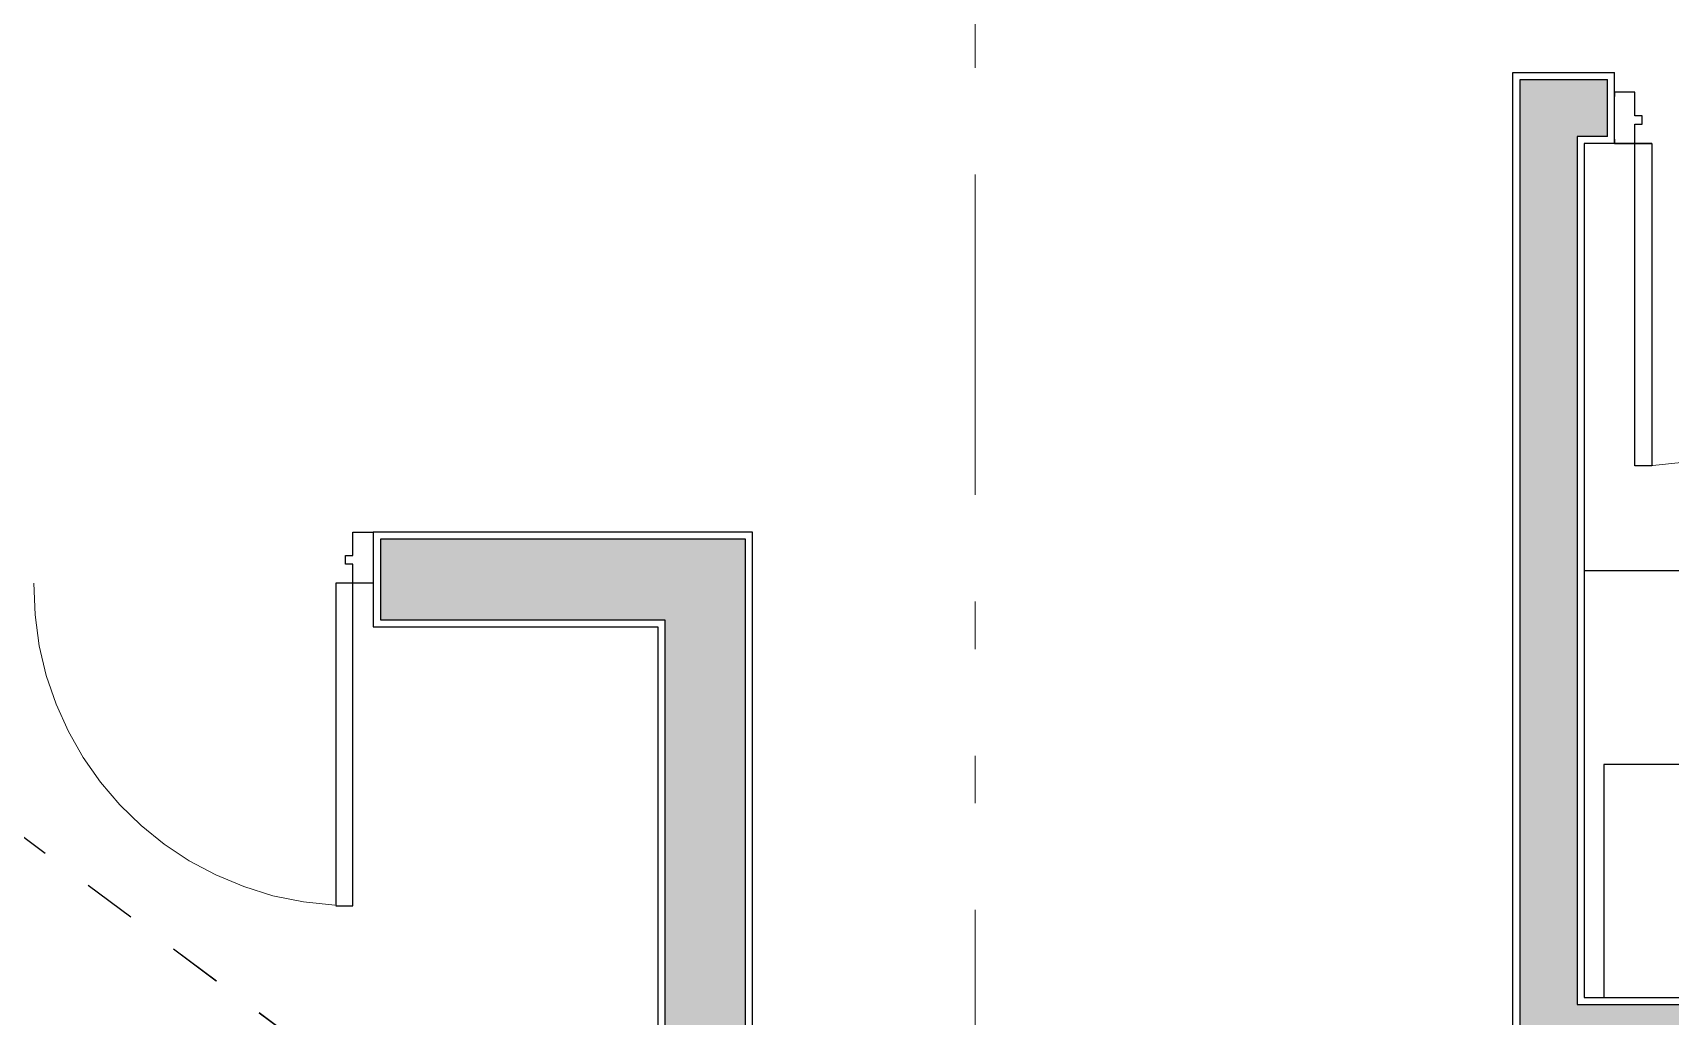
# Model space of a CAD drawing. Header units: metres. Extents: x 219 to 707, y -561 to -17.
# Drawn here: x 356.458 to 359.911, y -280.037 to -277.964 of the extents above; entities that cross this region are included whole.
import ezdxf

# ---------------------------------------------------------------- set-up
doc = ezdxf.new("R2010")
doc.units = ezdxf.units.M
for name, pattern in [('CYPE_RAYA', [0.225, 0.1125, -0.1125]), ('CYPE_RAYAPUNTOPUNTO', [0.45, 0.225, -0.075, 0, -0.075, 0, -0.075]), ('HIDDEN', [0.375, 0.25, -0.125]), ('HIDDEN2', [4.7625, 3.175, -1.5875])]:
    doc.linetypes.add(name, pattern=pattern)
for name, color, linetype in [('6', 6, 'Continuous'), ('A-Aberturas', 2, 'Continuous'), ('A-Equipamiento fijo', 253, 'Continuous'), ('A-Muros', 4, 'Continuous'), ('A-Proyección', 1, 'HIDDEN'), ('A-Revoques', 1, 'Continuous'), ('Dr Ejes en bloque', 4, 'Continuous')]:
    doc.layers.add(name, color=color, linetype=linetype)
doc.layers.add('COTAS_REPLANTEO', color=7, linetype='CYPE_RAYAPUNTOPUNTO', lineweight=0)
doc.layers.add('M1-Muro Común 20', color=12, linetype='Continuous', transparency=0.5)

# ---------------------------------------------------------------- blocks, each defined once
blk = doc.blocks.new('A$C2c186234')
at = {"layer": 'A-Proyección', "linetype": 'CYPE_RAYA'}
blk.add_lwpolyline([(-3.0369, 2.2498), (-0.0211, 0.0013), (1.9795, 0.0004), (1.9796, 0.5189), (5.6937, 0.5188), (5.6937, 5.0412), (0.4839, 5.0412), (0.4844, 4.4271), (-3.0303, 4.4244)], close=True, dxfattribs=at)
blk.add_lwpolyline([(-0.0199, -2.1668), (-0.0199, -3.6744), (-11.5028, -3.6749), (-11.5028, 2.2498), (-3.0369, 2.2498), (-0.0199, 0.0006), (-0.0199, -2.0143)], dxfattribs=at)
blk = doc.blocks.new('DSADADASDAS')
at = {"layer": 'COTAS_REPLANTEO', "ltscale": 3}
blk.add_line((132.7277, 125.9327, -0.525), (132.7277, 146.4778, -0.525), dxfattribs=at)

msp = doc.modelspace()

# ---------------------------------------------------------------- hatches: boundary and pattern name
at = {"layer": 'M1-Muro Común 20', "transparency": 33554687}
h = msp.add_hatch(color=256, dxfattribs=at)
h.dxf.hatch_style = 1
h.paths.add_polyline_path([(359.7146, -278.1822), (359.7785, -278.1822), (359.7785, -278.0622), (359.5944, -278.0622), (359.5944, -280.6503), (359.707, -280.6503), (359.707, -280.5653), (359.7144, -280.132), (360.9196, -280.132), (360.9196, -280.6967), (361.7895, -280.6967), (361.7896, -280.1321), (363.0564, -280.1322), (363.0564, -279.4122), (362.9364, -279.4122), (362.9364, -280.0122), (359.7146, -280.0122)])
h.paths.add_polyline_path([(361.0546, -280.1321), (361.6546, -280.1321), (361.6545, -280.5617), (361.0546, -280.5617), (361.0546, -280.2637), (361.0537, -280.2633), (361.0546, -280.2633)], flags=16)
h.paths.add_polyline_path([(363.0564, -277.4622), (362.9364, -277.4622), (362.9364, -278.0622), (360.9644, -278.0622), (360.9644, -277.9122), (360.8444, -277.9122), (360.8444, -278.0622), (360.7085, -278.0622), (360.7085, -278.1822), (362.9364, -278.1822), (362.9364, -278.7822), (363.0564, -278.7822)])
h.paths.add_polyline_path([(363.0564, -276.0948), (360.7712, -276.0948), (360.7712, -276.1837), (360.7712, -276.2148), (360.8444, -276.2148), (360.8444, -276.9822), (360.9644, -276.9822), (360.9644, -276.2148), (362.9364, -276.2148), (362.9364, -276.8322), (363.0564, -276.8322)])
h = msp.add_hatch(color=256, dxfattribs=at)
h.dxf.hatch_style = 1
h.paths.add_polyline_path([(355.5573, -284.2054), (355.5573, -284.3254), (357.067, -284.3255), (357.067, -284.2055)])
h.paths.add_polyline_path([(357.067, -284.2055), (357.067, -284.3255), (357.6126, -284.3255), (357.6126, -284.2055)])
h.paths.add_polyline_path([(361.5226, -284.3255), (361.5226, -284.2055), (357.7876, -284.2055), (357.7876, -284.3255)])
h.paths.add_polyline_path([(358.26, -284.2055), (358.26, -282.6796), (357.1729, -282.6796), (357.1729, -282.8312), (358.11, -282.8327), (358.11, -284.0405), (357.7876, -284.0399), (357.7876, -284.2055)])
h.paths.add_polyline_path([(357.791, -279.2012), (357.791, -280.6647), (357.961, -280.6647), (357.961, -279.2162), (357.961, -279.0312), (357.191, -279.0312), (357.191, -279.2012)])

# ---------------------------------------------------------------- linework, layer by layer
at = {"layer": '6'}
msp.add_line((359.7294, -279.0972, 0), (362.0294, -279.0972, 0), dxfattribs=at)
at = {"layer": 'A-Aberturas', "elevation": 0}
for points in [[(359.7935, -278.1882), (359.7935, -278.1972), (359.8362, -278.1972), (359.8362, -278.1567), (359.852, -278.1567), (359.852, -278.1387), (359.8362, -278.1387), (359.8362, -278.0892), (359.7935, -278.0892), (359.7935, -278.0982)], [(357.176, -279.1152), (357.176, -279.1242), (357.1332, -279.1242), (357.1332, -279.0837), (357.1175, -279.0837), (357.1175, -279.0657), (357.1332, -279.0657), (357.1332, -279.0162), (357.176, -279.0162), (357.176, -279.0252)]]:
    msp.add_lwpolyline(points, dxfattribs=at)
for points in [[(359.8362, -278.1972), (359.8723, -278.1972), (359.8723, -278.8769), (359.8362, -278.8769)], [(357.1332, -279.1242), (357.0972, -279.1242), (357.0972, -279.8039), (357.1332, -279.8039)]]:
    msp.add_lwpolyline(points, close=True, dxfattribs=at)
at = {"layer": 'A-Aberturas', "linetype": 'HIDDEN2', "lineweight": 0}
for centre, radius, start, end in [((359.8283, -278.0654, 0), 0.8118, 273.2644, 353.5467), ((357.1322, -279.1319, 0), 0.6721, 179.3466, 266.8243)]:
    msp.add_arc(centre, radius, start, end, dxfattribs=at)
at = {"layer": 'A-Equipamiento fijo', "elevation": 0}
msp.add_lwpolyline([(359.7714, -279.5061), (359.7714, -279.9972), (360.5714, -279.9972), (360.5714, -279.5061)], close=True, dxfattribs=at)
at = {"layer": 'A-Muros'}
for p, q in [((359.5944, -278.0622, 0), (359.7785, -278.0622, 0)), ((359.5944, -280.6503, 0), (359.5944, -278.0622, 0)), ((359.7785, -278.1822, 0), (359.7785, -278.0622, 0)), ((359.7146, -278.1822, 0), (359.7146, -280.0122, 0)), ((359.7785, -278.1822, 0), (359.7146, -278.1822, 0)), ((359.7146, -280.0122, 0), (362.9364, -280.0122, 0))]:
    msp.add_line(p, q, dxfattribs=at)
msp.add_lwpolyline([(357.791, -279.2012), (357.791, -280.6647), (357.961, -280.6647), (357.961, -279.2162), (357.961, -279.0312), (357.191, -279.0312), (357.191, -279.2012)], close=True, dxfattribs=at)
at = {"layer": 'A-Revoques', "transparency": 33554687}
for p, q in [((359.5794, -278.0472, 0), (359.7935, -278.0472, 0)), ((359.5794, -280.6653, 0), (359.5794, -278.0472, 0)), ((359.7935, -278.1972, 0), (359.7935, -278.0472, 0)), ((359.7294, -278.1972, 0), (359.7294, -279.9972, 0)), ((359.8723, -278.1972, 0), (359.7294, -278.1972, 0)), ((359.7294, -279.9972, 0), (362.9214, -279.9972, 0))]:
    msp.add_line(p, q, dxfattribs=at)
for points in [[(357.791, -280.6647), (357.976, -280.6647), (357.976, -279.2162), (357.976, -279.0162), (357.176, -279.0162), (357.176, -279.2162), (357.776, -279.2162)], [(357.776, -279.2162), (357.776, -280.6497)]]:
    msp.add_lwpolyline(points, dxfattribs=at)

# ---------------------------------------------------------------- block references
msp.add_blockref('A$C2c186234', (357.8075, -280.6654))
at = {"layer": 'Dr Ejes en bloque'}
msp.add_blockref('DSADADASDAS', (225.7179, -414.1705, 0.525), dxfattribs=at)

doc.saveas('drawing.dxf')
